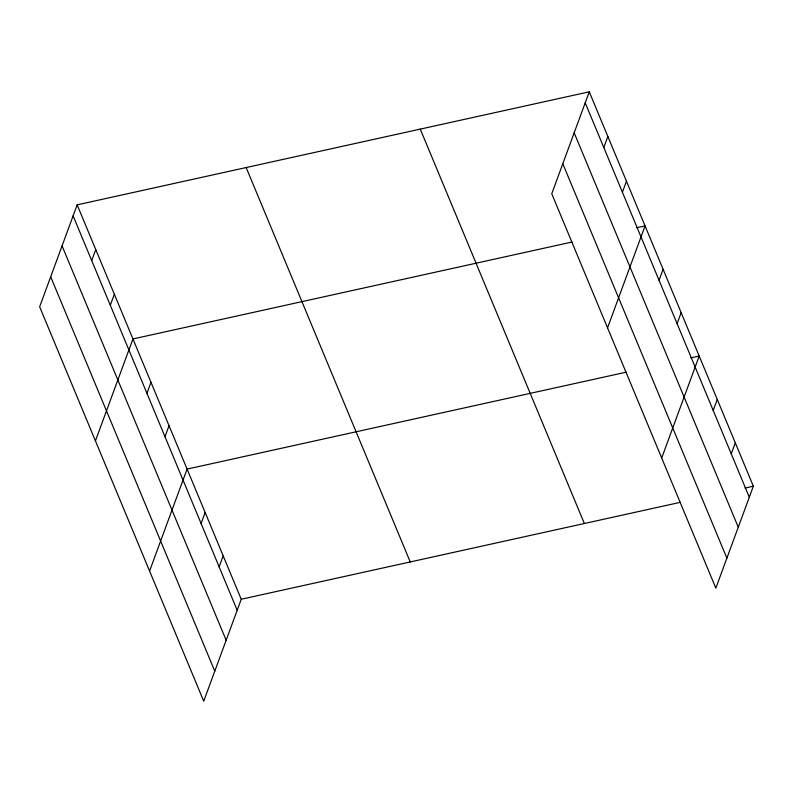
<?xml version="1.0" encoding="UTF-8"?>
<svg xmlns="http://www.w3.org/2000/svg" width="793" height="793" viewBox="0 0 793 793"><rect width="100%" height="100%" fill="white"/><g stroke="black" fill="none" stroke-linecap="round" stroke-linejoin="round"><path stroke-width="1.19" d="M77.159 204.852L39.65 306.792L203.732 701.19L241.241 599.25L77.159 204.852L589.268 91.81L753.35 486.208L715.841 588.148L551.759 193.75L589.268 91.81M91.701 260.55L95.755 249.547M110.296 305.255L114.351 294.253M95.438 440.888L132.946 338.948L571.941 242.043M146.943 393.338L150.997 382.325M164.994 436.715L169.038 425.712M149.59 571.039L187.089 469.099L626.093 372.195M201.095 523.489L205.139 512.476M219.146 566.866L223.19 555.863M603.81 147.518L607.864 136.515M622.406 192.213L626.46 181.21M607.547 327.846L645.056 225.906L636.67 227.76M659.052 280.296L663.107 269.293M677.103 323.683L681.157 312.67M661.699 457.997L699.198 356.057L690.812 357.911M713.204 410.447L717.249 399.444M731.255 453.834L735.299 442.821M241.241 599.25L680.235 502.346M744.964 488.062L753.35 486.208M585.214 102.822L749.306 497.211M574.182 132.827L738.263 527.226M562.802 163.745L726.884 558.143M420.27 129.12L584.352 523.509M246.157 167.551L410.239 561.94M73.105 215.855L237.186 610.253M62.062 245.87L226.154 640.258M50.693 276.787L214.774 671.175"/></g></svg>
